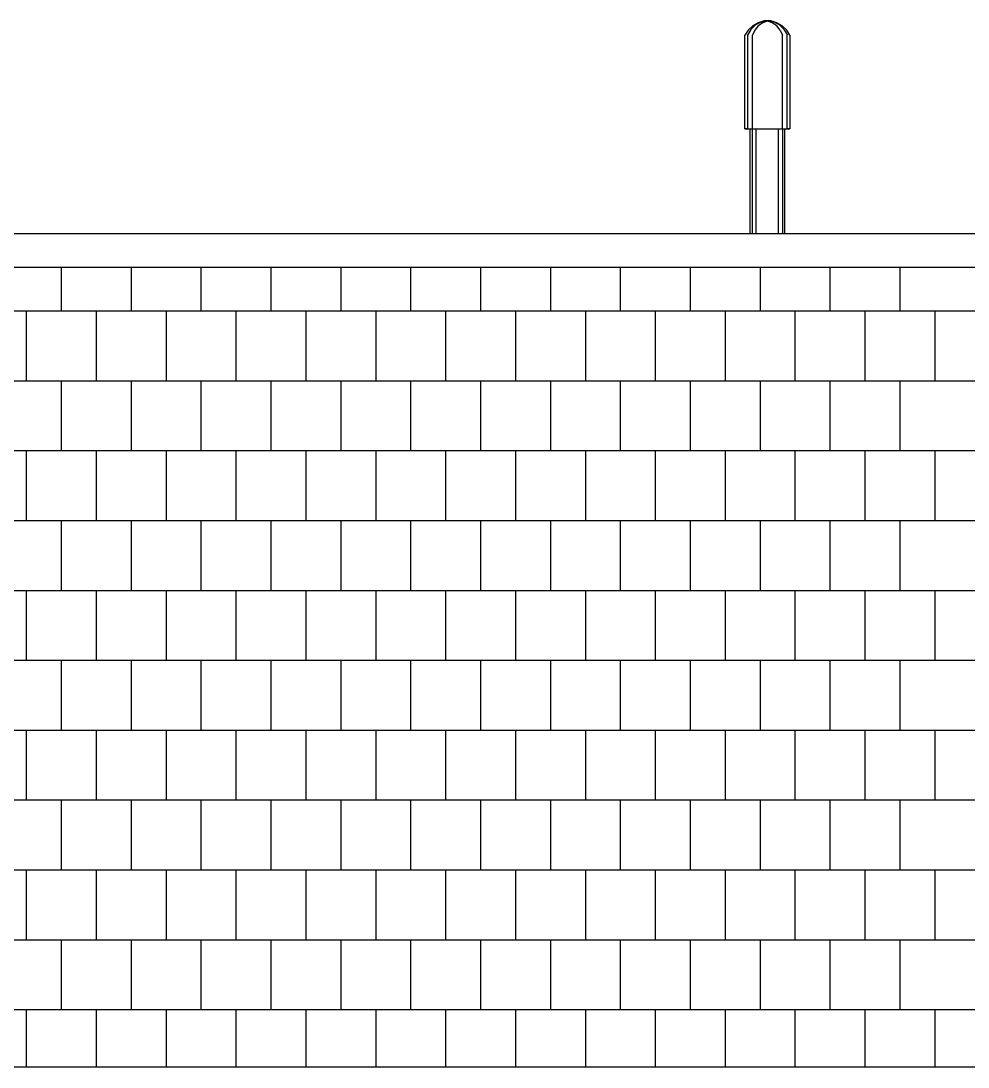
# Model space of a CAD drawing. Extents: x -7 to 226, y -20 to 32.
# Drawn here: x 161.666 to 164.268, y 9.241 to 12.115 of the extents above; entities that cross this region are included whole.
import ezdxf

# ---------------------------------------------------------------- set-up
doc = ezdxf.new("R2010")
doc.units = 0
doc.header["$LTSCALE"] = 20
doc.layers.get('0').update_dxf_attribs({"linetype": 'CONTINUOUS'})
for name, color, linetype in [('DIM', 244, 'CONTINUOUS'), ('MADEIRAME', 244, 'CONTINUOUS'), ('TELHADO', 1, 'CONTINUOUS'), ('VISTAL', 30, 'CONTINUOUS')]:
    doc.layers.add(name, color=color, linetype=linetype)

# ---------------------------------------------------------------- blocks, each defined once
blk = doc.blocks.new('*X107')
at = {"color": 0, "linetype": 'CONTINUOUS'}
for p, q in [((3.36, -75.84), (3.36, -75.7205)), ((3.552, -75.84), (3.552, -75.7205)), ((3.744, -75.84), (3.744, -75.7205)), ((3.936, -75.84), (3.936, -75.7205)), ((4.128, -75.84), (4.128, -75.7205)), ((4.32, -75.84), (4.32, -75.7205)), ((4.512, -75.84), (4.512, -75.7205)), ((4.704, -75.84), (4.704, -75.7205)), ((4.896, -75.84), (4.896, -75.7205)), ((5.088, -75.84), (5.088, -75.7205)), ((5.28, -75.84), (5.28, -75.7205)), ((5.472, -75.84), (5.472, -75.7205)), ((5.664, -75.84), (5.664, -75.7205)), ((3.0823, -75.84), (12.5273, -75.84)), ((3.264, -76.032), (3.264, -75.84)), ((3.456, -76.032), (3.456, -75.84)), ((3.648, -76.032), (3.648, -75.84)), ((3.84, -76.032), (3.84, -75.84)), ((4.032, -76.032), (4.032, -75.84)), ((4.224, -76.032), (4.224, -75.84)), ((4.416, -76.032), (4.416, -75.84)), ((4.608, -76.032), (4.608, -75.84)), ((4.8, -76.032), (4.8, -75.84)), ((4.992, -76.032), (4.992, -75.84)), ((5.184, -76.032), (5.184, -75.84)), ((5.376, -76.032), (5.376, -75.84)), ((5.568, -76.032), (5.568, -75.84)), ((5.76, -76.032), (5.76, -75.84)), ((3.0823, -76.032), (12.5273, -76.032)), ((3.36, -76.224), (3.36, -76.032)), ((3.552, -76.224), (3.552, -76.032)), ((3.744, -76.224), (3.744, -76.032)), ((3.936, -76.224), (3.936, -76.032)), ((4.128, -76.224), (4.128, -76.032)), ((4.32, -76.224), (4.32, -76.032)), ((4.512, -76.224), (4.512, -76.032)), ((4.704, -76.224), (4.704, -76.032)), ((4.896, -76.224), (4.896, -76.032)), ((5.088, -76.224), (5.088, -76.032)), ((5.28, -76.224), (5.28, -76.032)), ((5.472, -76.224), (5.472, -76.032)), ((5.664, -76.224), (5.664, -76.032)), ((3.0823, -76.224), (12.5273, -76.224)), ((3.264, -76.416), (3.264, -76.224)), ((3.456, -76.416), (3.456, -76.224)), ((3.648, -76.416), (3.648, -76.224)), ((3.84, -76.416), (3.84, -76.224)), ((4.032, -76.416), (4.032, -76.224)), ((4.224, -76.416), (4.224, -76.224)), ((4.416, -76.416), (4.416, -76.224)), ((4.608, -76.416), (4.608, -76.224)), ((4.8, -76.416), (4.8, -76.224)), ((4.992, -76.416), (4.992, -76.224)), ((5.184, -76.416), (5.184, -76.224)), ((5.376, -76.416), (5.376, -76.224)), ((5.568, -76.416), (5.568, -76.224)), ((5.76, -76.416), (5.76, -76.224)), ((3.0823, -76.416), (12.5273, -76.416)), ((3.36, -76.608), (3.36, -76.416)), ((3.552, -76.608), (3.552, -76.416)), ((3.744, -76.608), (3.744, -76.416)), ((3.936, -76.608), (3.936, -76.416)), ((4.128, -76.608), (4.128, -76.416)), ((4.32, -76.608), (4.32, -76.416)), ((4.512, -76.608), (4.512, -76.416)), ((4.704, -76.608), (4.704, -76.416)), ((4.896, -76.608), (4.896, -76.416)), ((5.088, -76.608), (5.088, -76.416)), ((5.28, -76.608), (5.28, -76.416)), ((5.472, -76.608), (5.472, -76.416)), ((5.664, -76.608), (5.664, -76.416)), ((3.0823, -76.608), (12.5273, -76.608)), ((3.264, -76.8), (3.264, -76.608)), ((3.456, -76.8), (3.456, -76.608)), ((3.648, -76.8), (3.648, -76.608)), ((3.84, -76.8), (3.84, -76.608)), ((4.032, -76.8), (4.032, -76.608)), ((4.224, -76.8), (4.224, -76.608)), ((4.416, -76.8), (4.416, -76.608)), ((4.608, -76.8), (4.608, -76.608)), ((4.8, -76.8), (4.8, -76.608)), ((4.992, -76.8), (4.992, -76.608)), ((5.184, -76.8), (5.184, -76.608)), ((5.376, -76.8), (5.376, -76.608)), ((5.568, -76.8), (5.568, -76.608)), ((5.76, -76.8), (5.76, -76.608)), ((3.0823, -76.8), (12.5273, -76.8)), ((3.36, -76.992), (3.36, -76.8)), ((3.552, -76.992), (3.552, -76.8)), ((3.744, -76.992), (3.744, -76.8)), ((3.936, -76.992), (3.936, -76.8)), ((4.128, -76.992), (4.128, -76.8)), ((4.32, -76.992), (4.32, -76.8)), ((4.512, -76.992), (4.512, -76.8)), ((4.704, -76.992), (4.704, -76.8)), ((4.896, -76.992), (4.896, -76.8)), ((5.088, -76.992), (5.088, -76.8)), ((5.28, -76.992), (5.28, -76.8)), ((5.472, -76.992), (5.472, -76.8)), ((5.664, -76.992), (5.664, -76.8)), ((0.4388, -76.992), (12.5273, -76.992)), ((3.264, -77.184), (3.264, -76.992)), ((3.456, -77.184), (3.456, -76.992)), ((3.648, -77.184), (3.648, -76.992)), ((3.84, -77.184), (3.84, -76.992)), ((4.032, -77.184), (4.032, -76.992)), ((4.224, -77.184), (4.224, -76.992)), ((4.416, -77.184), (4.416, -76.992)), ((4.608, -77.184), (4.608, -76.992)), ((4.8, -77.184), (4.8, -76.992)), ((4.992, -77.184), (4.992, -76.992)), ((5.184, -77.184), (5.184, -76.992)), ((5.376, -77.184), (5.376, -76.992)), ((5.568, -77.184), (5.568, -76.992)), ((5.76, -77.184), (5.76, -76.992)), ((0.4388, -77.184), (12.5273, -77.184)), ((3.36, -77.376), (3.36, -77.184)), ((3.552, -77.376), (3.552, -77.184)), ((3.744, -77.376), (3.744, -77.184)), ((3.936, -77.376), (3.936, -77.184)), ((4.128, -77.376), (4.128, -77.184)), ((4.32, -77.376), (4.32, -77.184)), ((4.512, -77.376), (4.512, -77.184)), ((4.704, -77.376), (4.704, -77.184)), ((4.896, -77.376), (4.896, -77.184)), ((5.088, -77.376), (5.088, -77.184)), ((5.28, -77.376), (5.28, -77.184)), ((5.472, -77.376), (5.472, -77.184)), ((5.664, -77.376), (5.664, -77.184)), ((0.4388, -77.376), (7.4129, -77.376)), ((3.264, -77.568), (3.264, -77.376)), ((3.456, -77.568), (3.456, -77.376)), ((3.648, -77.568), (3.648, -77.376)), ((3.84, -77.568), (3.84, -77.376)), ((4.032, -77.568), (4.032, -77.376)), ((4.224, -77.568), (4.224, -77.376)), ((4.416, -77.568), (4.416, -77.376)), ((4.608, -77.568), (4.608, -77.376)), ((4.8, -77.568), (4.8, -77.376)), ((4.992, -77.568), (4.992, -77.376)), ((5.184, -77.568), (5.184, -77.376)), ((5.376, -77.568), (5.376, -77.376)), ((5.568, -77.568), (5.568, -77.376)), ((5.76, -77.568), (5.76, -77.376)), ((0.4388, -77.568), (7.4129, -77.568)), ((3.36, -77.76), (3.36, -77.568)), ((3.552, -77.76), (3.552, -77.568)), ((3.744, -77.76), (3.744, -77.568)), ((3.936, -77.76), (3.936, -77.568)), ((4.128, -77.76), (4.128, -77.568)), ((4.32, -77.76), (4.32, -77.568)), ((4.512, -77.76), (4.512, -77.568)), ((4.704, -77.76), (4.704, -77.568)), ((4.896, -77.76), (4.896, -77.568)), ((5.088, -77.76), (5.088, -77.568)), ((5.28, -77.76), (5.28, -77.568)), ((5.472, -77.76), (5.472, -77.568)), ((5.664, -77.76), (5.664, -77.568)), ((0.4388, -77.76), (7.4129, -77.76)), ((3.264, -77.918), (3.264, -77.76)), ((3.456, -77.918), (3.456, -77.76)), ((3.648, -77.918), (3.648, -77.76)), ((3.84, -77.918), (3.84, -77.76)), ((4.032, -77.918), (4.032, -77.76)), ((4.224, -77.918), (4.224, -77.76)), ((4.416, -77.918), (4.416, -77.76)), ((4.608, -77.918), (4.608, -77.76)), ((4.8, -77.918), (4.8, -77.76)), ((4.992, -77.918), (4.992, -77.76)), ((5.184, -77.918), (5.184, -77.76)), ((5.376, -77.918), (5.376, -77.76)), ((5.568, -77.918), (5.568, -77.76)), ((5.76, -77.918), (5.76, -77.76))]:
    blk.add_line(p, q, dxfattribs=at)
blk = doc.blocks.new('A$C3')
at = {"layer": 'TELHADO', "color": 10, "linetype": 'CONTINUOUS'}
for p, q in [((12.6052, 6.0232), (3.1602, 6.0232)), ((12.6052, 5.9312), (3.1652, 5.9312)), ((7.4908, 3.7337), (0.5167, 3.7337))]:
    blk.add_line(p, q, dxfattribs=at)
at = {"layer": 'VISTAL', "color": 252}
for p, q in [((5.3353, 6.3119), (5.3353, 6.0232)), ((5.346, 6.0232), (5.346, 6.3119)), ((5.4079, 6.0232), (5.4079, 6.3119)), ((5.4186, 6.3119), (5.4186, 6.0232))]:
    blk.add_line(p, q, dxfattribs=at)
for points in [[(5.4388, 6.5691), (5.4305, 6.5834), (5.4174, 6.5953), (5.4031, 6.6036), (5.3864, 6.6084), (5.3686, 6.6084), (5.3519, 6.6036), (5.3376, 6.5953), (5.3245, 6.5834), (5.315, 6.5691)], [(5.3614, 6.606), (5.3448, 6.5976), (5.3317, 6.5845), (5.3222, 6.5691)], [(5.4126, 6.5834), (5.4031, 6.5953), (5.39, 6.6036), (5.3757, 6.6084), (5.3793, 6.6084), (5.365, 6.6036), (5.3519, 6.5953), (5.3424, 6.5834), (5.3364, 6.5691)], [(5.3614, 6.606), (5.3793, 6.6084)], [(5.4329, 6.5691), (5.4233, 6.5845), (5.4103, 6.5976), (5.3936, 6.606), (5.3757, 6.6084)], [(5.4126, 6.5834), (5.4186, 6.5691)], [(5.3222, 6.5691), (5.3222, 6.3119), (5.315, 6.3119), (5.315, 6.5691)], [(5.3364, 6.3119), (5.3364, 6.5691)], [(5.4174, 6.5691), (5.4174, 6.3119)], [(5.4388, 6.5691), (5.4388, 6.3119), (5.4317, 6.3119), (5.4317, 6.5691)], [(5.315, 6.3119), (5.4388, 6.3119)], [(5.3293, 6.3119), (5.3293, 6.0232)], [(5.4245, 6.3119), (5.4245, 6.0232)]]:
    blk.add_lwpolyline(points, dxfattribs=at)
at = {"layer": 'DIM', "color": 10, "linetype": 'CONTINUOUS'}
blk.add_blockref('*X107', (0.0779, 81.6517), dxfattribs=at)

msp = doc.modelspace()

# ---------------------------------------------------------------- block references
at = {"layer": 'MADEIRAME', "color": 30, "linetype": 'CONTINUOUS'}
msp.add_blockref('A$C3', (158.3395, 5.5068), dxfattribs=at)

doc.saveas('drawing.dxf')
